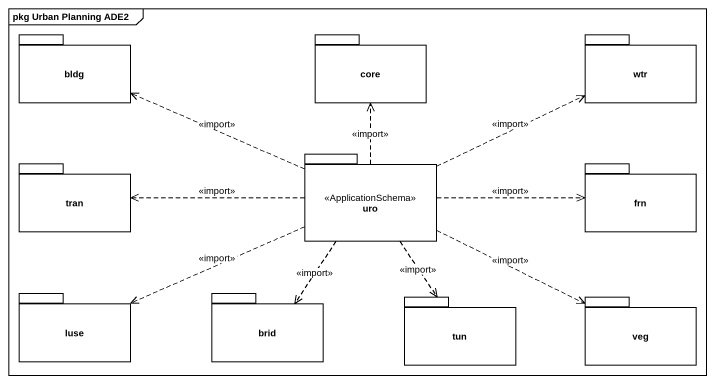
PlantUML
@startuml
mainframe pkg Urban Planning ADE2
package bldg {
}
package core {
}
package wtr {
}
package tran {
}
package uro <<ApplicationSchema>> {
}
package frn {
}
package luse {
}
package brid {
}
package tun {
}
package veg {
}
uro .left.> bldg : <<import>>
uro .up.> core : <<import>>
uro .right.> wtr : <<import>>
uro .left.> tran : <<import>>
uro .right.> frn : <<import>>
uro .left.> luse : <<import>>
uro ..> brid : <<import>>
uro ..> tun : <<import>>
uro .right.> veg : <<import>>
@enduml
